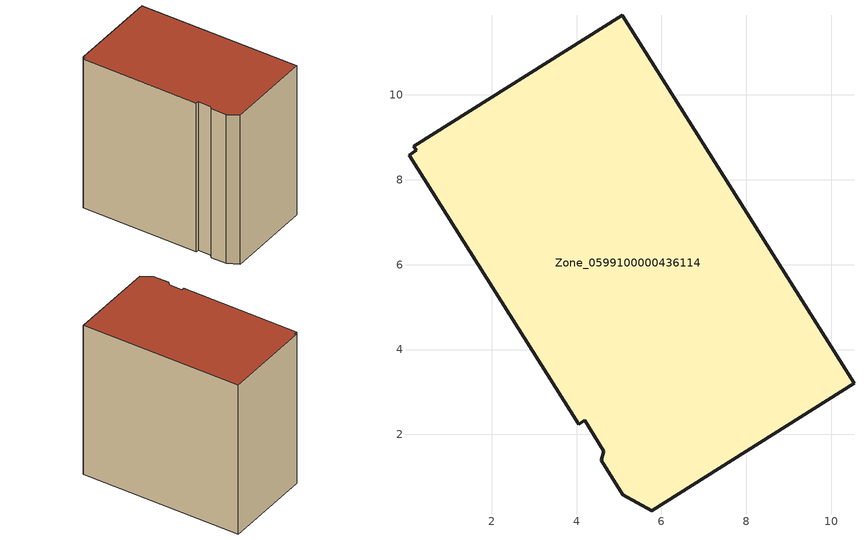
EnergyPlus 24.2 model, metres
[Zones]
Zone_0599100000436114
 floor ground (C_G): 4.64,1.61 4.19,2.33 4.05,2.24 0.06,8.58 0.23,8.69 0.17,8.79 5.08,11.88 10.54,3.2 5.77,0.2 5.09,0.58 4.58,1.4 z0
 wall outside (C_F): 4.19,2.33 4.64,1.61 4.58,1.4 5.09,0.58 5.77,0.2 10.54,3.2 5.08,11.88 0.17,8.79 0.23,8.69 0.06,8.58 4.05,2.24 4.19,2.33 z0:10.04
 roof outside (C_R): 4.05,2.24 4.19,2.33 4.64,1.61 4.58,1.4 5.09,0.58 5.77,0.2 10.54,3.2 5.08,11.88 0.17,8.79 0.23,8.69 0.06,8.58 z10.04
[BUILDING]
Pand.0599100000436114: North Axis=0; Terrain=City; Loads Convergence Tolerance Value=0.04; Temperature Convergence Tolerance Value=0.4; Solar Distribution=FullExterior; Maximum Number of Warmup Days=25; Minimum Number of Warmup Days=1
[Site:Location]
Rotterdam.The.Hague.AP_ZH_NLD Design_Conditions: Latitude=51.96; Longitude=4.45; Time Zone=1; Elevation=-4.5
[SITE:GROUNDTEMPERATURE:BUILDINGSURFACE]
18, 18, 18, 18, 18, 18, 18, 18, 18, 18, 18, 18
[MATERIAL] Thermal Absorptance=0.9; Solar Absorptance=0.7; Visible Absorptance=0.7
Name | Roughness | Thickness | Conductivity | Density | Specific Heat
G.TC.2006-2014 | MediumSmooth | 0.15 | 0.06 | 540 | 1210
F.TC.2006-2014 | Rough | 0.3 | 0.12 | 1920 | 840
R.TC.2006-2014 | MediumRough | 0.2 | 0.08 | 1500 | 1000
[CONSTRUCTION]
C_G: G.TC.2006-2014
C_F: F.TC.2006-2014
C_R: R.TC.2006-2014
[ZONE]
Zone_0599100000436114: Type=1; Multiplier=1; Ceiling Height=Autocalculate; Volume=Autocalculate; Floor Area=autocalculate; Part of Total Floor Area=Yes
[ZONEINFILTRATION:DESIGNFLOWRATE]
Infil_Zone_0599100000436114: Zone or ZoneList or Space or SpaceList=Zone_0599100000436114; Schedule=AlwaysOn; Design Flow Rate Calculation Method=Flow/Area; Flow Rate per Floor Area=0.0015; Constant Term Coefficient=1; Temperature Term Coefficient=0; Velocity Term Coefficient=0; Velocity Squared Term Coefficient=0
[HVACTEMPLATE:ZONE:IDEALLOADSAIRSYSTEM]
Zone_0599100000436114: Maximum Heating Supply Air Temperature=50; Minimum Cooling Supply Air Temperature=13; Maximum Heating Supply Air Humidity Ratio=0.0156; Minimum Cooling Supply Air Humidity Ratio=0.0077; Heating Limit=NoLimit; Cooling Limit=NoLimit; Dehumidification Control Type=ConstantSensibleHeatRatio; Cooling Sensible Heat Ratio=0.7; Dehumidification Setpoint=60; Humidification Control Type=None; Humidification Setpoint=30; Outdoor Air Method=None; Outdoor Air Flow Rate per Person=0.00944; Outdoor Air Flow Rate per Zone Floor Area=0; Outdoor Air Flow Rate per Zone=0; Demand Controlled Ventilation Type=None; Outdoor Air Economizer Type=NoEconomizer; Heat Recovery Type=None; Sensible Heat Recovery Effectiveness=0.7; Latent Heat Recovery Effectiveness=0.65
[ZONECONTROL:THERMOSTAT]
ThermostatControl_Zone_0599100000436114: Zone or ZoneList=Zone_0599100000436114; Control Type Schedule=DualSetpointControlType; Control 1=Thermostat_Zone_0599100000436114; Temperature Difference Between Cutout And Setpoint=0
[THERMOSTATSETPOINT:DUALSETPOINT]
Thermostat_Zone_0599100000436114: Heating Setpoint Temperature Schedule=HeatingSetpoint_Zone_0599100000436114; Cooling Setpoint Temperature Schedule=CoolingSetpoint_Zone_0599100000436114
[SCHEDULE:COMPACT]
HeatingSetpoint_Zone_0599100000436114: Through: 12/31, For: AllDays, Until: 24:00, 21
CoolingSetpoint_Zone_0599100000436114: Through: 12/31, For: AllDays, Until: 24:00, 24
DualSetpointControlType: Through: 12/31, For: AllDays, Until: 24:00, 4
AlwaysOn: Through: 12/31, For: AllDays, Until: 24:00, 1
